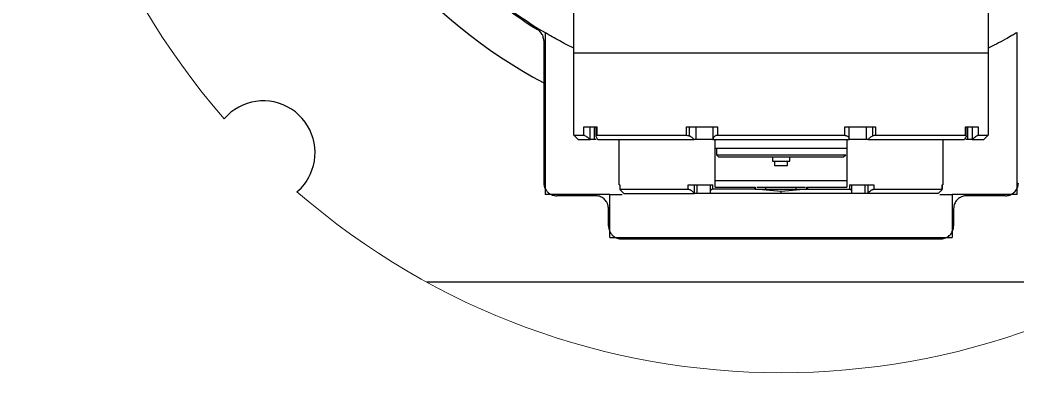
# Model space of a CAD drawing. Header units: millimetres. Extents: x 2 to 1187, y 2 to 839.
# Drawn here: x 543.2 to 658.8, y 401.8 to 445.8 of the extents above; entities that cross this region are included whole.
import ezdxf

# ---------------------------------------------------------------- set-up
doc = ezdxf.new("R2010")
doc.units = ezdxf.units.MM

msp = doc.modelspace()

# ---------------------------------------------------------------- hatches: boundary and pattern name
h = msp.add_hatch()
h.set_pattern_fill('ANSI31', color=256, scale=0.3)
h.paths.add_polyline_path([(600.3858, 723.2245), (600.3858, 724.6149), (599.1608, 724.6149, 0.41421356), (598.8858, 724.3399), (598.8858, 719.8899, 0.41421356), (599.1608, 719.6149), (600.3858, 719.6149), (600.3858, 721.0053, -0.44496628)])
h.paths.add_polyline_path([(648.8858, 724.3399, 0.41421356), (648.6108, 724.6149), (647.8858, 724.6149), (647.3858, 724.6149), (647.3858, 723.2245, -0.44496628), (647.3858, 721.0053), (647.3858, 719.6149), (648.6108, 719.6149, 0.41421356), (648.8858, 719.8899)])
h.paths.add_polyline_path([(648.8858, 681.5899, 0.41421356), (648.6108, 681.8649), (647.3858, 681.8649), (647.3858, 680.4745, -0.44496628), (647.3858, 678.2553), (647.3858, 676.8649), (648.6108, 676.8649, 0.41421356), (648.8858, 677.1399)])
h.paths.add_polyline_path([(600.3858, 678.2553, -0.44496628), (600.3858, 680.4745), (600.3858, 681.8649), (599.1608, 681.8649, 0.41421356), (598.8858, 681.5899), (598.8858, 677.1399, 0.41421356), (599.1608, 676.8649), (600.1358, 676.8649), (600.3858, 676.8649)])
h.paths.add_polyline_path([(204.0979, 197.9237, 0.41421356), (203.8229, 198.1987), (203.0979, 198.1987), (202.5979, 198.1987), (202.5979, 196.8084, -0.21244211), (203.0916, 195.6987, -0.21244211), (202.5979, 194.5891), (202.5979, 193.1987), (203.8229, 193.1987, 0.41421356), (204.0979, 193.4737)])
h.paths.add_polyline_path([(155.5979, 198.1987), (154.3729, 198.1987, 0.41421356), (154.0979, 197.9237), (154.0979, 193.4737, 0.41421356), (154.3729, 193.1987), (155.5979, 193.1987), (155.5979, 194.5891, -0.21244211), (155.1041, 195.6987, -0.21244211), (155.5979, 196.8084)])
h.paths.add_polyline_path([(155.5979, 154.0584), (155.5979, 155.4487), (154.3729, 155.4487, 0.41421356), (154.0979, 155.1737), (154.0979, 150.7237, 0.41421356), (154.3729, 150.4487), (155.3479, 150.4487), (155.5979, 150.4487), (155.5979, 151.8391, -0.44496628)])
h.paths.add_polyline_path([(204.0979, 155.1737, 0.41421356), (203.8229, 155.4487), (202.5979, 155.4487), (202.5979, 154.0584, -0.21244211), (203.0916, 152.9487, -0.21244211), (202.5979, 151.8391), (202.5979, 150.4487), (203.8229, 150.4487, 0.41421356), (204.0979, 150.7237)])
h = msp.add_hatch()
h.set_pattern_fill('ANSI31', color=256, scale=0.3, angle=90)
h.paths.add_polyline_path([(159.0979, 197.9237, 0.41421356), (158.8229, 198.1987), (157.5979, 198.1987), (157.5979, 196.8084, -0.21244211), (158.0916, 195.6987, -0.21244211), (157.5979, 194.5891), (157.5979, 193.1987), (158.8229, 193.1987, 0.41421356), (159.0979, 193.4737)])
h.paths.add_polyline_path([(200.5979, 196.8084), (200.5979, 198.1987), (199.3729, 198.1987, 0.41421356), (199.0979, 197.9237), (199.0979, 193.4737, 0.41421356), (199.3729, 193.1987), (200.3479, 193.1987), (200.5979, 193.1987), (200.5979, 194.5891, -0.44496628)])
h.paths.add_polyline_path([(157.5979, 154.0584), (157.5979, 155.4487), (158.8229, 155.4487), (159.0979, 155.4487), (159.0979, 150.4487), (158.8229, 150.4487), (157.5979, 150.4487), (157.5979, 151.8391, 0.44496628)])
h.paths.add_polyline_path([(200.5979, 154.0584), (200.5979, 155.4487), (199.3729, 155.4487, 0.41421356), (199.0979, 155.1737), (199.0979, 150.7237, 0.41421356), (199.3729, 150.4487), (200.5979, 150.4487), (200.5979, 151.8391, -0.44496628)])
h.paths.add_polyline_path([(603.8858, 724.3399, 0.41421356), (603.6108, 724.6149), (602.3858, 724.6149), (602.3858, 723.2245, -0.44496628), (602.3858, 721.0053), (602.3858, 719.6149), (603.6108, 719.6149, 0.41421356), (603.8858, 719.8899)])
h.paths.add_polyline_path([(645.3858, 724.6149), (644.1608, 724.6149, 0.41421356), (643.8858, 724.3399), (643.8858, 719.8899, 0.41421356), (644.1608, 719.6149), (645.1358, 719.6149), (645.3858, 719.6149), (645.3858, 721.0053, -0.44496628), (645.3858, 723.2245)])
h.paths.add_polyline_path([(645.3858, 680.4745), (645.3858, 681.8649), (644.1608, 681.8649, 0.41421356), (643.8858, 681.5899), (643.8858, 677.1399, 0.41421356), (644.1608, 676.8649), (645.3858, 676.8649), (645.3858, 678.2553, -0.44496628)])
h.paths.add_polyline_path([(603.8858, 681.5899, 0.41421356), (603.6108, 681.8649), (602.6358, 681.8649), (602.3858, 681.8649), (602.3858, 680.4745, -0.44496628), (602.3858, 678.2553), (602.3858, 676.8649), (603.6108, 676.8649, 0.41421356), (603.8858, 677.1399)])

# ---------------------------------------------------------------- linework, layer by layer
at = {"color": 7, "linetype": 'Continuous', "lineweight": 25}
for p, q in [((607.4204, 441.9434), (607.4204, 449.4434)), ((655.4204, 449.4434), (655.4204, 441.9434)), ((604.0775, 444.3422), (604.0775, 425.5934)), ((658.7634, 425.5934), (658.7634, 444.3422)), ((603.9204, 443.4162), (603.9204, 426.9434)), ((603.9274, 443.4116), (603.9274, 426.9434)), ((631.4204, 441.9434), (607.4204, 441.9434)), ((607.4204, 432.4434), (607.4204, 441.9434)), ((655.4204, 441.9434), (655.4204, 432.4434)), ((608.5805, 433.4434), (610.0577, 433.4434)), ((608.5805, 432.4434), (608.5805, 433.4434)), ((609.293, 431.9434), (609.293, 433.4434)), ((609.8042, 431.9434), (609.8042, 433.4434)), ((609.9771, 433.4434), (609.9771, 432.3554)), ((610.0577, 433.4434), (610.0577, 432.4434)), ((620.4826, 433.4434), (624.0489, 433.4434)), ((620.4826, 432.4434), (620.4826, 433.4434)), ((620.8209, 432.3632), (620.8209, 433.4434)), ((621.5704, 431.9434), (621.5704, 433.4434)), ((623.5331, 433.4434), (623.5331, 431.9434)), ((624.0489, 433.4434), (624.0489, 432.4434)), ((638.7919, 433.4434), (642.3582, 433.4434)), ((638.7919, 432.4434), (638.7919, 433.4434)), ((639.3077, 431.9434), (639.3077, 433.4434)), ((641.2704, 433.4434), (641.2704, 431.9434)), ((642.0199, 433.4434), (642.0199, 432.3634)), ((642.3582, 433.4434), (642.3582, 432.4434)), ((652.7831, 433.4434), (654.2603, 433.4434)), ((652.7831, 432.4434), (652.7831, 433.4434)), ((652.8637, 432.3541), (652.8637, 433.4434)), ((653.0366, 433.4434), (653.0366, 431.9434)), ((653.5478, 433.4434), (653.5478, 431.9434)), ((654.2603, 433.4434), (654.2603, 432.4434)), ((607.4204, 432.4434), (607.9204, 431.9434)), ((607.4204, 432.4434), (608.5805, 432.4434)), ((610.0577, 432.4434), (620.4826, 432.4434)), ((624.0489, 432.4434), (638.7919, 432.4434)), ((642.3582, 432.4434), (652.7831, 432.4434)), ((654.2603, 432.4434), (655.4204, 432.4434)), ((655.4204, 432.4434), (654.9204, 431.9434)), ((607.9204, 431.9434), (609.2835, 431.9434)), ((609.2835, 431.9434), (609.293, 431.9434)), ((609.8042, 431.9434), (609.293, 431.9434)), ((610.0151, 431.9434), (609.8042, 431.9434)), ((610.1901, 431.9434), (621.3444, 431.9434)), ((612.6704, 426.6934), (612.6704, 431.9434)), ((621.5704, 431.9434), (621.3444, 431.9434)), ((623.5331, 431.9434), (621.5704, 431.9434)), ((623.5331, 431.9434), (639.3077, 431.9434)), ((623.7954, 426.4434), (623.7954, 431.9434)), ((623.7954, 430.9434), (631.4204, 430.9434)), ((623.9204, 430.9434), (623.9204, 430.1934)), ((631.4204, 430.9434), (639.0454, 430.9434)), ((639.0454, 431.9434), (639.0454, 426.4434)), ((641.2704, 431.9434), (639.3077, 431.9434)), ((641.4964, 431.9434), (641.2704, 431.9434)), ((641.4964, 431.9434), (652.6507, 431.9434)), ((650.1704, 431.9434), (650.1704, 426.6934)), ((653.0366, 431.9434), (652.8257, 431.9434)), ((653.5478, 431.9434), (653.0366, 431.9434)), ((653.5478, 431.9434), (653.5573, 431.9434)), ((653.5573, 431.9434), (654.9204, 431.9434)), ((623.9204, 430.1934), (638.9204, 430.1934)), ((623.9204, 430.1934), (624.1704, 429.9434)), ((624.1704, 429.9434), (631.4204, 429.9434)), ((630.4204, 429.9434), (630.4204, 429.4434)), ((631.4204, 429.9434), (638.6704, 429.9434)), ((632.4204, 429.4434), (632.4204, 429.9434)), ((638.6704, 429.9434), (638.9204, 430.1934)), ((630.4204, 429.4434), (631.4204, 429.4434)), ((630.6704, 429.4434), (630.6704, 428.9434)), ((630.6704, 428.9434), (631.4204, 428.9434)), ((631.4204, 429.4434), (632.4204, 429.4434)), ((631.4204, 428.9434), (632.1704, 428.9434)), ((632.1704, 428.9434), (632.1704, 429.4434)), ((603.9204, 426.9434), (603.9274, 426.9434)), ((612.6704, 426.6934), (612.7426, 426.6934)), ((612.7407, 426.6934), (612.7407, 426.1885)), ((612.7426, 426.6934), (612.7426, 426.1934)), ((620.6579, 426.6934), (623.5051, 426.6934)), ((620.6579, 426.1934), (620.6579, 426.6934)), ((621.3779, 425.6934), (621.3779, 426.6934)), ((621.7178, 425.6934), (621.7178, 426.6934)), ((623.2162, 426.6934), (623.2162, 425.9066)), ((623.5051, 426.1934), (623.5051, 426.6934)), ((623.7954, 427.1934), (639.0454, 427.1934)), ((623.7954, 426.4434), (628.3688, 426.4434)), ((628.3688, 426.1934), (628.3688, 426.4434)), ((628.3688, 426.4434), (628.4204, 426.4434)), ((628.4204, 426.4434), (628.4204, 426.1934)), ((628.5954, 426.4434), (629.6704, 426.4434)), ((629.6704, 426.1934), (629.6704, 426.4434)), ((629.6704, 426.4434), (633.1704, 426.4434)), ((633.1704, 426.1934), (633.1704, 426.4434)), ((633.1704, 426.4434), (634.2454, 426.4434)), ((634.4204, 426.1934), (634.4204, 426.4434)), ((634.4204, 426.4434), (634.472, 426.4434)), ((634.472, 426.4434), (634.472, 426.1934)), ((634.472, 426.4434), (639.0454, 426.4434)), ((639.3357, 426.6934), (642.1829, 426.6934)), ((639.3357, 426.6934), (639.3357, 426.1934)), ((639.6246, 425.91), (639.6246, 426.6934)), ((641.123, 426.6934), (641.123, 425.6934)), ((641.4629, 426.6934), (641.4629, 425.6934)), ((642.1829, 426.6934), (642.1829, 426.1934)), ((650.0982, 426.6934), (650.1704, 426.6934)), ((650.0982, 426.1934), (650.0982, 426.6934)), ((650.1001, 426.6934), (650.1001, 426.1915)), ((611.5801, 425.5934), (604.0775, 425.5934)), ((609.9294, 425.4434), (605.4278, 425.4434)), ((611.5801, 420.5934), (611.5801, 425.5934)), ((611.5801, 425.5934), (613.008, 425.5934)), ((612.7426, 426.1934), (620.6579, 426.1934)), ((613.2037, 425.6934), (621.3582, 425.6934)), ((621.3779, 425.6934), (621.3582, 425.6934)), ((621.7178, 425.6934), (621.3779, 425.6934)), ((623.2659, 425.6934), (621.7178, 425.6934)), ((631.4204, 425.6934), (623.2659, 425.6934)), ((628.3688, 426.1934), (623.5051, 426.1934)), ((631.4204, 425.9434), (628.3688, 426.1934)), ((628.4204, 426.1934), (634.4204, 426.1934)), ((634.472, 426.1934), (631.4204, 425.9434)), ((631.4204, 425.6934), (631.4204, 425.9434)), ((639.575, 425.6934), (631.4204, 425.6934)), ((634.472, 426.1934), (639.3357, 426.1934)), ((639.575, 425.6934), (639.6246, 425.91)), ((641.123, 425.6934), (639.575, 425.6934)), ((641.4629, 425.6934), (641.123, 425.6934)), ((641.4826, 425.6934), (641.4629, 425.6934)), ((649.6371, 425.6934), (641.4826, 425.6934)), ((642.1829, 426.1934), (650.0982, 426.1934)), ((649.8226, 425.5934), (651.2607, 425.5934)), ((650.1001, 426.1915), (650.0982, 426.1934)), ((651.2607, 425.5934), (651.2607, 420.5934)), ((658.7634, 425.5934), (651.2607, 425.5934)), ((657.413, 425.4434), (652.9114, 425.4434)), ((611.4204, 423.9434), (611.4204, 421.9434)), ((611.43, 423.9434), (611.4204, 423.9434)), ((611.43, 421.9434), (611.43, 423.9434)), ((651.4108, 423.9434), (651.4108, 421.9434)), ((651.4204, 423.9434), (651.4108, 423.9434)), ((651.4204, 421.9434), (651.4204, 423.9434)), ((611.4204, 421.9434), (611.43, 421.9434)), ((651.4108, 421.9434), (651.4204, 421.9434)), ((611.5801, 420.5934), (651.2607, 420.5934)), ((612.9308, 420.4434), (649.91, 420.4434)), ((672.4754, 415.4434), (590.3654, 415.4434))]:
    msp.add_line(p, q, dxfattribs=at)
at = {"color": 7, "linetype": 'Continuous', "lineweight": 25, "flags": 128}
msp.add_lwpolyline([(655.4204, 441.9434), (655.2151, 441.9434), (654.6026, 441.9434), (653.5935, 441.9434), (652.205, 441.9434), (650.4609, 441.9434), (648.391, 441.9434), (646.0307, 441.9434), (643.4204, 441.9434), (640.6048, 441.9434), (637.6321, 441.9434), (634.553, 441.9434), (631.4204, 441.9434)], dxfattribs=at)
at = {"color": 7, "linetype": 'Continuous', "lineweight": 18}
for radius, start, end in [(85.5015, 138.998251, 221.002054), (85.5016, 228.998272, 311.00204)]:
    msp.add_arc((631.4204, 490.4434), radius, start, end, dxfattribs=at)
at = {"color": 7, "linetype": 'Continuous', "lineweight": 25}
for centre, radius, start, end in [((631.4204, 490.4434), 58.75, 154.834984, 242.089922), ((631.4205, 490.4435), 53.6001, 224.479259, 239.327515), ((631.4209, 490.444), 53.7507, 225.081723, 238.347375), ((571.4367, 430.4477), 5.9871, 334.731098, 139.361124), ((572.4008, 429.7527), 4.8235, 307.309595, 337.309205)]:
    msp.add_arc(centre, radius, start, end, dxfattribs=at)
for points, knots in [([(603.9274, 443.4116), (603.9105, 443.5798), (603.8766, 443.9161), (603.6217, 444.3762), (603.3509, 444.584), (603.2142, 444.6889)], [0, 0, 0, 0, 0.33124558, 0.66248873, 1, 1, 1, 1]), ([(607.4204, 442.5242), (607.2006, 442.6325), (606.5719, 442.9422), (605.6635, 443.433), (604.809, 443.9117), (604.3265, 444.1948), (604.1304, 444.3109), (604.0996, 444.3291)], [0, 0, 0, 0, 0.1944321, 0.55612337, 0.81910551, 0.97168194, 1, 1, 1, 1]), ([(658.7562, 444.338), (658.7134, 444.3126), (658.5183, 444.1972), (658.0709, 443.9353), (657.3178, 443.511), (656.4038, 443.015), (655.7352, 442.6795), (655.4204, 442.5215)], [0, 0, 0, 0, 0.03929015, 0.17899773, 0.40938728, 0.72184625, 1, 1, 1, 1]), ([(603.9274, 443.4116), (603.9236, 443.4141), (603.9175, 443.418), (603.9227, 443.4147), (603.9246, 443.4134)], [0, 0, 0, 0, 0.624378563, 1, 1, 1, 1]), ([(609.2835, 431.9434), (609.2105, 432.01), (609.0811, 432.1278), (608.8856, 432.283), (608.7404, 432.3799), (608.6372, 432.4334), (608.5968, 432.4405), (608.5805, 432.4434)], [0, 0, 0, 0, 0.34072892, 0.60335442, 0.85916476, 0.94333907, 1, 1, 1, 1]), ([(610.0577, 432.4434), (610.0404, 432.4419), (610.0083, 432.4392), (609.9627, 432.3773), (609.9964, 432.2591), (610.0705, 432.1112), (610.1471, 432.0038), (610.1901, 431.9434)], [0, 0, 0, 0, 0.08257345, 0.15332907, 0.34839847, 0.63371777, 1, 1, 1, 1]), ([(620.4826, 432.4434), (620.5372, 432.4392), (620.654, 432.4301), (620.7629, 432.3864), (620.8209, 432.3632)], [0, 0, 0, 0, 0.46726884, 1, 1, 1, 1]), ([(621.3444, 431.9434), (621.2692, 432.0288), (621.1558, 432.1574), (620.9709, 432.2891), (620.8702, 432.3389), (620.8209, 432.3633)], [0, 0, 0, 0, 0.50226762, 0.75674063, 1, 1, 1, 1]), ([(624.0489, 432.4434), (624.0088, 432.4412), (623.9307, 432.4369), (623.7905, 432.3939), (623.6504, 432.2969), (623.551, 432.1281), (623.5391, 432.0056), (623.5331, 431.9434)], [0, 0, 0, 0, 0.149682621, 0.291682167, 0.543987778, 0.768156201, 1, 1, 1, 1]), ([(638.7919, 432.4434), (638.8298, 432.4413), (638.9044, 432.4372), (639.045, 432.3964), (639.1847, 432.3027), (639.2881, 432.1331), (639.3008, 432.0105), (639.3077, 431.9434)], [0, 0, 0, 0, 0.1416787, 0.27884395, 0.54379277, 0.750465, 1, 1, 1, 1]), ([(642.02, 432.3634), (641.9691, 432.3382), (641.8652, 432.2866), (641.681, 432.1537), (641.5691, 432.0262), (641.4964, 431.9434)], [0, 0, 0, 0, 0.25128195, 0.51346978, 1, 1, 1, 1]), ([(642.3582, 432.4434), (642.3028, 432.4392), (642.1859, 432.4303), (642.0772, 432.3865), (642.02, 432.3634)], [0, 0, 0, 0, 0.4741041, 1, 1, 1, 1]), ([(652.7831, 432.4434), (652.7994, 432.442), (652.8299, 432.4393), (652.8788, 432.3808), (652.8463, 432.2649), (652.7739, 432.1158), (652.697, 432.0082), (652.6507, 431.9434)], [0, 0, 0, 0, 0.078735316, 0.146795642, 0.347808434, 0.60734557, 1, 1, 1, 1]), ([(654.2603, 432.4434), (654.2431, 432.4402), (654.2, 432.4323), (654.0973, 432.3777), (653.9472, 432.2775), (653.7544, 432.1232), (653.6251, 432.0052), (653.5573, 431.9434)], [0, 0, 0, 0, 0.060129192, 0.150292901, 0.396664991, 0.683669267, 1, 1, 1, 1]), ([(603.9274, 426.9434), (603.9373, 426.8138), (603.9599, 426.516), (604.1377, 426.1424), (604.4227, 425.8037), (604.7953, 425.5523), (605.1709, 425.4505), (605.3833, 425.4446), (605.4278, 425.4434)], [0, 0, 0, 0, 0.16525538, 0.37974146, 0.51391269, 0.72852469, 0.94313486, 1, 1, 1, 1]), ([(657.413, 425.4434), (657.4554, 425.4445), (657.6658, 425.4501), (658.0399, 425.5498), (658.4665, 425.8349), (658.7727, 426.246), (658.9007, 426.6394), (658.9106, 426.8753), (658.9134, 426.9434)], [0, 0, 0, 0, 0.05423746, 0.26897955, 0.48370642, 0.69838764, 0.91301129, 1, 1, 1, 1]), ([(611.43, 423.9434), (611.4168, 424.096), (611.3943, 424.3539), (611.2183, 424.7458), (610.9362, 425.0948), (610.4981, 425.362), (610.1408, 425.4405), (609.9511, 425.4431), (609.9294, 425.4434)], [0, 0, 0, 0, 0.19413416, 0.32822878, 0.5428597, 0.75749077, 0.97218674, 1, 1, 1, 1]), ([(612.7426, 426.1934), (612.7435, 426.189), (612.7476, 426.1682), (612.7833, 426.1365), (612.8276, 426.0807), (612.9165, 425.9879), (613.042, 425.856), (613.1482, 425.7492), (613.2037, 425.6934)], [0, 0, 0, 0, 0.0196604, 0.09218654, 0.19749043, 0.33800353, 0.65429424, 1, 1, 1, 1]), ([(620.6579, 426.1934), (620.6921, 426.1905), (620.7665, 426.184), (620.8723, 426.1442), (620.9783, 426.0883), (621.1053, 425.9991), (621.2425, 425.8713), (621.3209, 425.7507), (621.3582, 425.6934)], [0, 0, 0, 0, 0.115026302, 0.249864213, 0.37626467, 0.517690073, 0.77071536, 1, 1, 1, 1]), ([(623.5051, 426.1934), (623.4716, 426.1913), (623.4076, 426.1872), (623.3248, 426.1477), (623.2647, 426.0894), (623.2176, 425.9947), (623.2086, 425.8528), (623.2461, 425.7484), (623.2659, 425.6934)], [0, 0, 0, 0, 0.147597054, 0.281842645, 0.395615089, 0.512268896, 0.742848406, 1, 1, 1, 1]), ([(639.6246, 425.91), (639.622, 425.9466), (639.6169, 426.0163), (639.5619, 426.1121), (639.4839, 426.1665), (639.4042, 426.1902), (639.3591, 426.1923), (639.3357, 426.1934)], [0, 0, 0, 0, 0.23893494, 0.45660636, 0.70306374, 0.84623922, 1, 1, 1, 1]), ([(641.4826, 425.6934), (641.5201, 425.751), (641.5987, 425.8718), (641.7361, 425.9996), (641.8631, 426.0887), (641.969, 426.1444), (642.0747, 426.1841), (642.1488, 426.1905), (642.1829, 426.1934)], [0, 0, 0, 0, 0.23045753, 0.48310932, 0.6245122, 0.75093479, 0.88529905, 1, 1, 1, 1]), ([(649.6371, 425.6934), (649.6897, 425.7465), (649.7912, 425.849), (649.9311, 425.9926), (650.027, 426.0996), (650.0836, 426.1608), (650.0963, 426.1845), (650.1001, 426.1915)], [0, 0, 0, 0, 0.32947386, 0.63562515, 0.88205869, 0.96472093, 1, 1, 1, 1]), ([(652.9114, 425.4434), (652.83, 425.4394), (652.5804, 425.4271), (652.1775, 425.2833), (651.7743, 424.9667), (651.5354, 424.5858), (651.4265, 424.2334), (651.4158, 424.0358), (651.4108, 423.9434)], [0, 0, 0, 0, 0.10400018, 0.3186551, 0.53330015, 0.74786952, 0.88214457, 1, 1, 1, 1]), ([(611.43, 421.9434), (611.4301, 421.9336), (611.4313, 421.7559), (611.4978, 421.4092), (611.7235, 421.0203), (612.0414, 420.7128), (612.433, 420.4909), (612.7663, 420.4591), (612.9308, 420.4434)], [0, 0, 0, 0, 0.01259647, 0.22711389, 0.44163143, 0.57576439, 0.79054325, 1, 1, 1, 1]), ([(649.91, 420.4434), (649.9351, 420.4438), (650.1282, 420.4469), (650.4884, 420.5286), (650.9249, 420.7993), (651.2449, 421.1996), (651.3933, 421.6049), (651.4064, 421.8581), (651.4108, 421.9434)], [0, 0, 0, 0, 0.032055, 0.24690142, 0.46172332, 0.67645147, 0.89107612, 1, 1, 1, 1])]:
    msp.add_open_spline(points, degree=3, knots=knots, dxfattribs=at)

doc.saveas('drawing.dxf')
